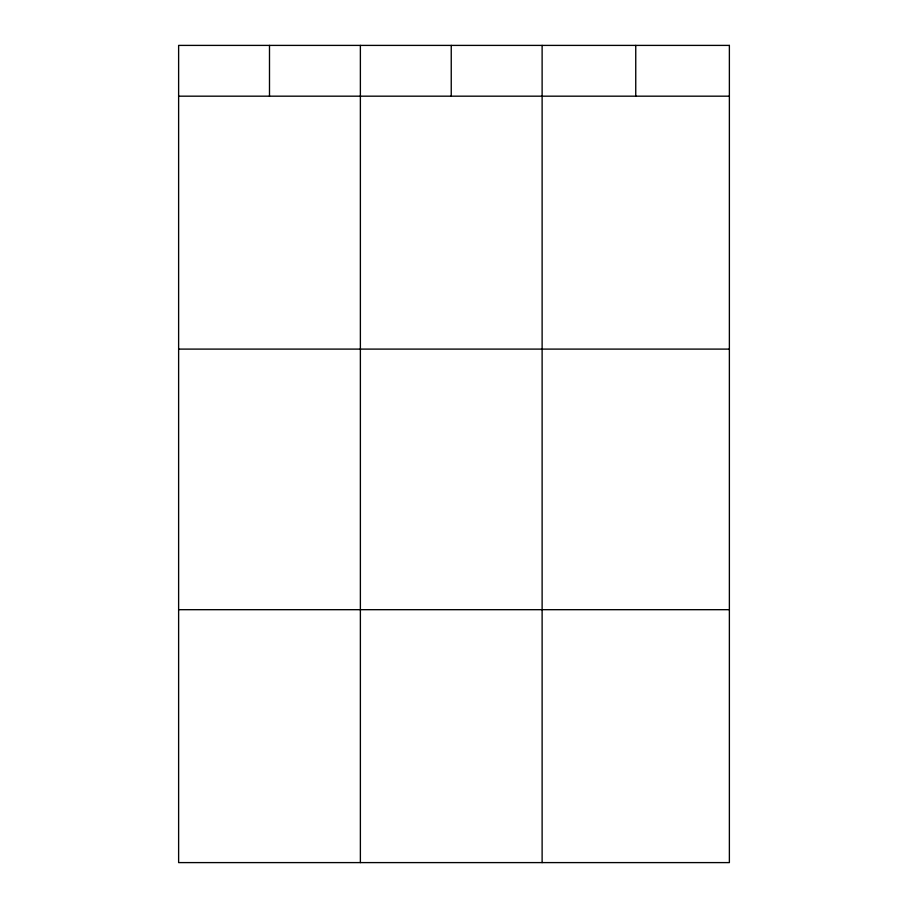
<?xml version="1.0" encoding="UTF-8"?>
<svg xmlns="http://www.w3.org/2000/svg" width="908" height="908" viewBox="0 0 908 908"><rect width="100%" height="100%" fill="white"/><g stroke="black" fill="none" stroke-linecap="round" stroke-linejoin="round"><path stroke-width="1.36" d="M178.626 96.18L729.374 96.18M178.626 349.103L729.374 349.103M178.626 609.688L729.374 609.688M635.748 45.4L635.748 96.18M542.121 45.4L542.121 862.6M451.242 45.4L451.242 96.18M360.374 45.4L360.374 862.6M269.494 45.4L269.494 96.18M729.374 45.4L178.626 45.4L178.626 862.6L729.374 862.6L729.374 45.4"/></g></svg>
